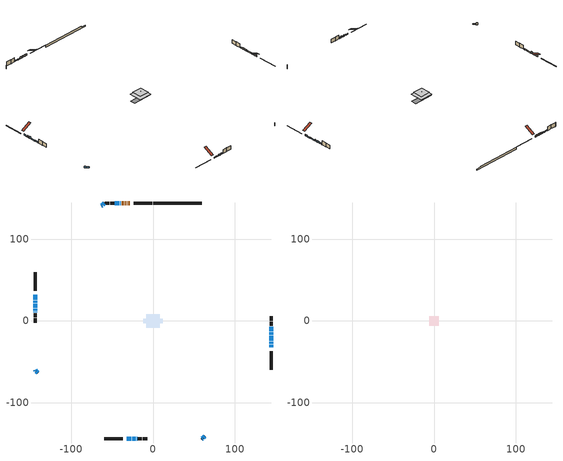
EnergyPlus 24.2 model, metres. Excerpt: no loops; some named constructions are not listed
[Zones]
conditioned space
 floor outside (Floor1 construction): -0.63,-0.63 -0.63,0.63 0.63,0.63 0.63,-0.63 z0.3
 floor adiabatic (AdiabaticFloorConstruction): -7.96,-7.96 -7.96,7.96 7.96,7.96 7.96,-7.96 z2.74
 floor foundation (Slab1 construction): -11.85,-3.05 -11.85,3.05 11.85,3.05 11.85,-3.05 z-2.29
 wall outside (RimJoist1 construction): -0.74,144.32 -23.51,144.32 / -59.78,-144.32 -37,-144.32 / -144.32,59.78 -144.32,37 / 144.32,-59.78 144.32,-37 z0.3:0.6
 wall outside (AdiabaticWallConstruction 1): -28.48,144.32 -30.29,144.32 / -31.22,144.32 -32.35,144.32 / -33.28,144.32 -34.57,144.32 / -35.49,144.32 -36.23,144.32 / -37.15,144.32 -38.29,144.32 z0.3:2.33
 wall outside (AdiabaticWallConstruction): 144.32,-32.04 144.32,-31.02 / 144.32,-30.09 144.32,-28.87 / -144.32,24.88 -144.32,24.27 / -25.56,-144.32 -24.94,-144.32 / 144.32,-14.85 144.32,-13.63 z0.3:2.08; 59.78,-144.32 60.64,-143.46 / -144.32,-59.78 -143.46,-60.64 / -144.32,27.03 -144.32,25.81 / 144.32,-12.71 144.32,-11.48 / -62.38,141.72 -63.24,140.86 / -22.17,-144.32 -20.95,-144.32 z0.3:2.43; -144.32,32.04 -144.32,29.8 z0.3:2.23; -144.32,28.88 -144.32,27.96 z0.3:0.76; 144.32,-27.95 144.32,-25.2 / 144.32,-24.27 144.32,-23.83 / 144.32,-22.9 144.32,-17.93 / -39.21,144.32 -40.13,144.32 / -41.06,144.32 -42.89,144.32 / -59.78,144.32 -61.72,142.38 / -32.04,-144.32 -29.29,-144.32 / -28.37,-144.32 -28.02,-144.32 / 61.3,-142.8 63.24,-140.86 / -142.8,-61.3 -140.86,-63.24 / -144.32,21.2 -144.32,15.98 / -144.32,15.06 -144.32,12.31 / -24.02,-144.32 -23.1,-144.32 / -144.32,11.38 -144.32,10.47 / 144.32,-7.39 144.32,-6.78 / -43.81,144.32 -46.48,144.32 / -20.03,-144.32 -19.41,-144.32 z0.3:1.52; 144.32,-17 144.32,-15.78 z0.3:2.13; -27.1,-144.32 -26.48,-144.32 z0.3:0.61; -144.32,23.34 -144.32,22.12 z0.3:3.04; 144.32,-10.56 144.32,-8.32 z0.3:1.93
 wall outside (Wall1 construction): -47.41,144.32 -52.4,144.32 / -18.49,-144.32 -13.49,-144.32 / -144.32,9.54 -144.32,4.55 / 144.32,-5.85 144.32,-0.86 z0.3:5.18
 wall outside (Wall2 construction): -53.33,144.32 -58.85,144.32 / -12.57,-144.32 -7.05,-144.32 / -144.32,3.62 -144.32,-1.9 / 144.32,0.07 144.32,5.59 z0.3:5.18
 wall foundation (FoundationWall1 construction): 0.19,144.32,-2.29 0.19,144.32,0.3 53.82,144.32,0.3 53.82,144.32,-0.9 59.78,144.32,-0.9 59.78,144.32,-2.29
 window (WindowConstruction 26): 144.32,-32.04 144.32,-31.02 z0.3:2.08
 window (WindowConstruction 6): 59.78,-144.32 60.64,-143.46 z0.3:2.43
 window (WindowConstruction 7): -144.32,-59.78 -143.46,-60.64 z0.3:2.43
 window (WindowConstruction 8): -144.32,32.04 -144.32,29.8 z0.3:2.23
 window (WindowConstruction 9): -144.32,28.87 -144.32,27.96 z0.3:0.76
 window (WindowConstruction 10): -144.32,27.03 -144.32,25.81 z0.3:2.43
 window (WindowConstruction 29): 144.32,-30.09 144.32,-28.87 z0.3:2.08
 window (WindowConstruction 11): 144.32,-27.95 144.32,-25.2 z0.3:1.52
 window (WindowConstruction 12): 144.32,-24.27 144.32,-23.83 z0.3:1.52
 window (WindowConstruction 13): 144.32,-22.9 144.32,-17.93 z0.3:1.52
 window (WindowConstruction 27): -144.32,24.88 -144.32,24.27 z0.3:2.08
 window (WindowConstruction 14): 144.32,-17 144.32,-15.78 z0.3:2.13
 window (WindowConstruction 15): -39.21,144.32 -40.13,144.32 z0.3:1.52
 window (WindowConstruction 16): -41.06,144.32 -42.89,144.32 z0.3:1.52
 window (WindowConstruction 17): -59.78,144.32 -61.72,142.38 z0.3:1.52
 window (WindowConstruction 18): -32.04,-144.32 -29.29,-144.32 z0.3:1.52
 window (WindowConstruction 19): -28.37,-144.32 -28.02,-144.32 z0.3:1.52
 window (WindowConstruction 20): -27.09,-144.32 -26.48,-144.32 z0.3:0.6
 window (WindowConstruction 28): -25.55,-144.32 -24.94,-144.32 z0.3:2.08
 window (WindowConstruction 21): 61.3,-142.8 63.24,-140.86 z0.3:1.52
 window (WindowConstruction 22): -142.8,-61.3 -140.86,-63.24 z0.3:1.52
 window (WindowConstruction 23): -144.32,23.34 -144.32,22.12 z0.3:3.04
 window (WindowConstruction 24): -144.32,21.2 -144.32,15.98 z0.3:1.52
 window (WindowConstruction 25): -144.32,15.06 -144.32,12.31 z0.3:1.52
 window (WindowConstruction 33): 144.32,-14.85 144.32,-13.63 z0.3:2.08
 window (WindowConstruction 30): 144.32,-12.7 144.32,-11.49 z0.3:2.43
 window (WindowConstruction 31): -24.02,-144.32 -23.1,-144.32 z0.3:1.52
 window (WindowConstruction 32): -144.32,11.38 -144.32,10.47 z0.3:1.52
 window (WindowConstruction): 144.32,-10.56 144.32,-8.32 z0.3:1.92
 window (WindowConstruction 1): 144.32,-7.39 144.32,-6.78 z0.3:1.52
 window (WindowConstruction 2): -43.81,144.32 -46.48,144.32 z0.3:1.52
 window (WindowConstruction 3): -62.38,141.72 -63.24,140.86 z0.3:2.43
 window (WindowConstruction 4): -22.17,-144.32 -20.95,-144.32 z0.3:2.43
 window (WindowConstruction 5): -20.02,-144.32 -19.41,-144.32 z0.3:1.52
 door (Door): -28.48,144.32 -30.29,144.32 z0.3:2.33
 door (Door 1): -31.22,144.32 -32.35,144.32 z0.3:2.33
 door (Door 2): -33.28,144.32 -34.56,144.32 z0.3:2.33
 door (Door 3): -35.49,144.32 -36.22,144.32 z0.3:2.33
 door (Door 4): -37.15,144.32 -38.28,144.32 z0.3:2.33
 ceiling adiabatic (AdiabaticFloorConstruction): 7.96,-7.96 7.96,7.96 -7.96,7.96 -7.96,-7.96 z2.74
 roof outside (Roof2 construction): -1.1,1.1 -1.1,-1.1 1.1,-1.1 1.1,1.1 z5.18
attic - vented
 floor to conditioned space (Floor2 construction Reversed): -5.88,-5.88 -5.88,5.88 5.88,5.88 5.88,-5.88 z5.18
 roof outside (Roof1 construction): -27.55,144.32,5.18 -27.55,133.2,10.74 -24.44,133.2,10.74 -24.44,144.32,5.18; -32.97,-144.32,5.18 -32.97,-133.2,10.74 -36.07,-133.2,10.74 -36.07,-144.32,5.18; -144.32,32.97,5.18 -133.2,32.97,10.74 -133.2,36.07,10.74 -144.32,36.07,5.18; 144.32,-32.97,5.18 133.2,-32.97,10.74 133.2,-36.07,10.74 144.32,-36.07,5.18
[Construction]
Floor2 construction: ceiling loosefill ins, ceiling stud and cavity, gypsum board
[EnergyManagementSystem:Program]
component_loads_program: Set loads_htg_walls = 0; Set loads_htg_rim_joists = 0; Set loads_htg_foundation_walls = 0; Set loads_htg_floors = 0; Set loads_htg_slabs = 0; Set loads_htg_ceilings = 0; Set loads_htg_roofs = 0; Set loads_htg_windows_conduction = 0; Set loads_htg_windows_solar = 0; Set loads_htg_doors = 0; Set loads_htg_skylights_conduction = 0; Set loads_htg_skylights_solar = 0; Set loads_htg_internal_mass = 0; Set loads_htg_intgains = 0; Set loads_htg_lighting = 0; Set loads_htg_infil = 0; Set loads_htg_mechvent = 0; Set loads_htg_natvent = 0; Set loads_htg_whf = 0; Set loads_htg_ducts = 0; Set loads_clg_walls = 0; Set loads_clg_rim_joists = 0; Set loads_clg_foundation_walls = 0; Set loads_clg_floors = 0; Set loads_clg_slabs = 0; Set loads_clg_ceilings = 0; Set loads_clg_roofs = 0; Set loads_clg_windows_conduction = 0; Set loads_clg_windows_solar = 0; Set loads_clg_doors = 0; Set loads_clg_skylights_conduction = 0; Set loads_clg_skylights_solar = 0; Set loads_clg_internal_mass = 0; Set loads_clg_intgains = 0; Set loads_clg_lighting = 0; Set loads_clg_infil = 0; Set loads_clg_mechvent = 0; Set loads_clg_natvent = 0; Set loads_clg_whf = 0; Set loads_clg_ducts = 0; Set hr_walls = 0; Set hr_walls = hr_walls + s_conv_11 + s_ig_11 + s_sol_11 + s_lgt_11 + s_surf_11; Set hr_walls = hr_walls + s_conv_12 + s_ig_12 + s_sol_12 + s_lgt_12 + s_surf_12; Set hr_walls = hr_walls + s_conv_13 + s_ig_13 + s_sol_13 + s_lgt_13 + s_surf_13; Set hr_walls = hr_walls + s_conv_14 + s_ig_14 + s_sol_14 + s_lgt_14 + s_surf_14; Set hr_walls = hr_walls + s_conv_15 + s_ig_15 + s_sol_15 + s_lgt_15 + s_surf_15; Set hr_walls = hr_walls + s_conv_16 + s_ig_16 + s_sol_16 + s_lgt_16 + s_surf_16; Set hr_walls = hr_walls + s_conv_17 + s_ig_17 + s_sol_17 + s_lgt_17 + s_surf_17; Set hr_walls = hr_walls + s_conv_18 + s_ig_18 + s_sol_18 + s_lgt_18 + s_surf_18; Set hr_rim_joists = 0; Set hr_rim_joists = hr_rim_joists + s_conv_5 + s_ig_5 + s_sol_5 + s_lgt_5 + s_surf_5; Set hr_rim_joists = hr_rim_joists + s_conv_6 + s_ig_6 + s_sol_6 + s_lgt_6 + s_surf_6; Set hr_rim_joists = hr_rim_joists + s_conv_7 + s_ig_7 + s_sol_7 + s_lgt_7 + s_surf_7; Set hr_rim_joists = hr_rim_joists + s_conv_8 + s_ig_8 + s_sol_8 + s_lgt_8 + s_surf_8; Set hr_foundation_walls = 0; Set hr_foundation_walls = hr_foundation_walls + s_conv_2 + s_ig_2 + s_sol_2 + s_lgt_2 + s_surf_2; Set hr_floors = 0; Set hr_floors = hr_floors + s_conv + s_ig + s_sol + s_lgt + s_surf; Set hr_slabs = 0; Set hr_slabs = hr_slabs + s_conv_10 + s_ig_10 + s_sol_10 + s_lgt_10 + s_surf_10; Set hr_ceilings = 0; Set hr_ceilings = hr_ceilings + s_conv_1 + s_ig_1 + s_sol_1 + s_lgt_1 + s_surf_1; Set hr_roofs = 0; Set hr_roofs = hr_roofs + s_conv_9 + s_ig_9 + s_sol_9 + s_lgt_9 + s_surf_9; Set hr_windows_conduction = 0; Set hr_windows_conduction = hr_windows_conduction + ss_conv_5; Set hr_windows_conduction = hr_windows_conduction + ss_ig_5; Set hr_windows_conduction = hr_windows_conduction + ss_surf_5; Set hr_windows_conduction = hr_windows_conduction + ss_conv_6; Set hr_windows_conduction = hr_windows_conduction + ss_ig_6; Set hr_windows_conduction = hr_windows_conduction + ss_surf_6; Set hr_windows_conduction = hr_windows_conduction + ss_conv_7; Set hr_windows_conduction = hr_windows_conduction + ss_ig_7; Set hr_windows_conduction = hr_windows_conduction + ss_surf_7; Set hr_windows_conduction = hr_windows_conduction + ss_conv_8; Set hr_windows_conduction = hr_windows_conduction + ss_ig_8; Set hr_windows_conduction = hr_windows_conduction + ss_surf_8; Set hr_windows_conduction = hr_windows_conduction + ss_conv_9; Set hr_windows_conduction = hr_windows_conduction + ss_ig_9; Set hr_windows_conduction = hr_windows_conduction + ss_surf_9; Set hr_windows_conduction = hr_windows_conduction + ss_conv_10; Set hr_windows_conduction = hr_windows_conduction + ss_ig_10; Set hr_windows_conduction = hr_windows_conduction + ss_surf_10; Set hr_windows_conduction = hr_windows_conduction + ss_conv_11; Set hr_windows_conduction = hr_windows_conduction + ss_ig_11; Set hr_windows_conduction = hr_windows_conduction + ss_surf_11; Set hr_windows_conduction = hr_windows_conduction + ss_conv_12; Set hr_windows_conduction = hr_windows_conduction + ss_ig_12; Set hr_windows_conduction = hr_windows_conduction + ss_surf_12; Set hr_windows_conduction = hr_windows_conduction + ss_conv_13; Set hr_windows_conduction = hr_windows_conduction + ss_ig_13; Set hr_windows_conduction = hr_windows_conduction + ss_surf_13; Set hr_windows_conduction = hr_windows_conduction + ss_conv_14; Set hr_windows_conduction = hr_windows_conduction + ss_ig_14; Set hr_windows_conduction = hr_windows_conduction + ss_surf_14; Set hr_windows_conduction = hr_windows_conduction + ss_conv_15; Set hr_windows_conduction = hr_windows_conduction + ss_ig_15; Set hr_windows_conduction = hr_windows_conduction + ss_surf_15; Set hr_windows_conduction = hr_windows_conduction + ss_conv_16; Set hr_windows_conduction = hr_windows_conduction + ss_ig_16; Set hr_windows_conduction = hr_windows_conduction + ss_surf_16; Set hr_windows_conduction = hr_windows_conduction + ss_conv_17; Set hr_windows_conduction = hr_windows_conduction + ss_ig_17; Set hr_windows_conduction = hr_windows_conduction + ss_surf_17; Set hr_windows_conduction = hr_windows_conduction + ss_conv_18; Set hr_windows_conduction = hr_windows_conduction + ss_ig_18; Set hr_windows_conduction = hr_windows_conduction + ss_surf_18; Set hr_windows_conduction = hr_windows_conduction + ss_conv_19; Set hr_windows_conduction = hr_windows_conduction + ss_ig_19; Set hr_windows_conduction = hr_windows_conduction + ss_surf_19; Set hr_windows_conduction = hr_windows_conduction + ss_conv_20; Set hr_windows_conduction = hr_windows_conduction + ss_ig_20; Set hr_windows_conduction = hr_windows_conduction + ss_surf_20; Set hr_windows_conduction = hr_windows_conduction + ss_conv_21; Set hr_windows_conduction = hr_windows_conduction + ss_ig_21; Set hr_windows_conduction = hr_windows_conduction + ss_surf_21; Set hr_windows_conduction = hr_windows_conduction + ss_conv_22; Set hr_windows_conduction = hr_windows_conduction + ss_ig_22; Set hr_windows_conduction = hr_windows_conduction + ss_surf_22; Set hr_windows_conduction = hr_windows_conduction + ss_conv_23; Set hr_windows_conduction = hr_windows_conduction + ss_ig_23; Set hr_windows_conduction = hr_windows_conduction + ss_surf_23; Set hr_windows_conduction = hr_windows_conduction + ss_conv_24; Set hr_windows_conduction = hr_windows_conduction + ss_ig_24; Set hr_windows_conduction = hr_windows_conduction + ss_surf_24; Set hr_windows_conduction = hr_windows_conduction + ss_conv_25; Set hr_windows_conduction = hr_windows_conduction + ss_ig_25; Set hr_windows_conduction = hr_windows_conduction + ss_surf_25; Set hr_windows_conduction = hr_windows_conduction + ss_conv_26; Set hr_windows_conduction = hr_windows_conduction + ss_ig_26; Set hr_windows_conduction = hr_windows_conduction + ss_surf_26; Set hr_windows_conduction = hr_windows_conduction + ss_conv_27; Set hr_windows_conduction = hr_windows_conduction + ss_ig_27; Set hr_windows_conduction = hr_windows_conduction + ss_surf_27; Set hr_windows_conduction = hr_windows_conduction + ss_conv_28; Set hr_windows_conduction = hr_windows_conduction + ss_ig_28; Set hr_windows_conduction = hr_windows_conduction + ss_surf_28; Set hr_windows_conduction = hr_windows_conduction + ss_conv_29; Set hr_windows_conduction = hr_windows_conduction + ss_ig_29; Set hr_windows_conduction = hr_windows_conduction + ss_surf_29; Set hr_windows_conduction = hr_windows_conduction + ss_conv_30; Set hr_windows_conduction = hr_windows_conduction + ss_ig_30; Set hr_windows_conduction = hr_windows_conduction + ss_surf_30; Set hr_windows_conduction = hr_windows_conduction + ss_conv_31; Set hr_windows_conduction = hr_windows_conduction + ss_ig_31; Set hr_windows_conduction = hr_windows_conduction + ss_surf_31; Set hr_windows_conduction = hr_windows_conduction + ss_conv_32; Set hr_windows_conduction = hr_windows_conduction + ss_ig_32; Set hr_windows_conduction = hr_windows_conduction + ss_surf_32; Set hr_windows_conduction = hr_windows_conduction + ss_conv_33; Set hr_windows_conduction = hr_windows_conduction + ss_ig_33; Set hr_windows_conduction = hr_windows_conduction + ss_surf_33; Set hr_windows_conduction = hr_windows_conduction + ss_conv_34; Set hr_windows_conduction = hr_windows_conduction + ss_ig_34; Set hr_windows_conduction = hr_windows_conduction + ss_surf_34; Set hr_windows_conduction = hr_windows_conduction + ss_conv_35; Set hr_windows_conduction = hr_windows_conduction + ss_ig_35; Set hr_windows_conduction = hr_windows_conduction + ss_surf_35; Set hr_windows_conduction = hr_windows_conduction + ss_conv_36; Set hr_windows_conduction = hr_windows_conduction + ss_ig_36; Set hr_windows_conduction = hr_windows_conduction + ss_surf_36; Set hr_windows_conduction = hr_windows_conduction + ss_conv_37; Set hr_windows_conduction = hr_windows_conduction + ss_ig_37; Set hr_windows_conduction = hr_windows_conduction + ss_surf_37; Set hr_windows_conduction = hr_windows_conduction + ss_conv_38; Set hr_windows_conduction = hr_windows_conduction + ss_ig_38; Set hr_windows_conduction = hr_windows_conduction + ss_surf_38; Set hr_windows_solar = 0; Set hr_windows_solar = hr_windows_solar - ss_trans_in * ZoneTimestep * 3600 + ss_back_out * ZoneTimestep * 3600 + ss_trans_out * ZoneTimestep * 3600; Set hr_windows_solar = hr_windows_solar - ss_trans_in_1 * ZoneTimestep * 3600 + ss_back_out_1 * ZoneTimestep * 3600 + ss_trans_out_1 * ZoneTimestep * 3600; Set hr_windows_solar = hr_windows_solar - ss_trans_in_2 * ZoneTimestep * 3600 + ss_back_out_2 * ZoneTimestep * 3600 + ss_trans_out_2 * ZoneTimestep * 3600; Set hr_windows_solar = hr_windows_solar - ss_trans_in_3 * ZoneTimestep * 3600 + ss_back_out_3 * ZoneTimestep * 3600 + ss_trans_out_3 * ZoneTimestep * 3600; Set hr_windows_solar = hr_windows_solar - ss_trans_in_4 * ZoneTimestep * 3600 + ss_back_out_4 * ZoneTimestep * 3600 + ss_trans_out_4 * ZoneTimestep * 3600; Set hr_windows_solar = hr_windows_solar - ss_trans_in_5 * ZoneTimestep * 3600 + ss_back_out_5 * ZoneTimestep * 3600 + ss_trans_out_5 * ZoneTimestep * 3600; Set hr_windows_solar = hr_windows_solar - ss_trans_in_6 * ZoneTimestep * 3600 + ss_back_out_6 * ZoneTimestep * 3600 + ss_trans_out_6 * ZoneTimestep * 3600; Set hr_windows_solar = hr_windows_solar - ss_trans_in_7 * ZoneTimestep * 3600 + ss_back_out_7 * ZoneTimestep * 3600 + ss_trans_out_7 * ZoneTimestep * 3600; Set hr_windows_solar = hr_windows_solar - ss_trans_in_8 * ZoneTimestep * 3600 + ss_back_out_8 * ZoneTimestep * 3600 + ss_trans_out_8 * ZoneTimestep * 3600; Set hr_windows_solar = hr_windows_solar - ss_trans_in_9 * ZoneTimestep * 3600 + ss_back_out_9 * ZoneTimestep * 3600 + ss_trans_out_9 * ZoneTimestep * 3600; Set hr_windows_solar = hr_windows_solar - ss_trans_in_10 * ZoneTimestep * 3600 + ss_back_out_10 * ZoneTimestep * 3600 + ss_trans_out_10 * ZoneTimestep * 3600; Set hr_windows_solar = hr_windows_solar - ss_trans_in_11 * ZoneTimestep * 3600 + ss_back_out_11 * ZoneTimestep * 3600 + ss_trans_out_11 * ZoneTimestep * 3600; Set hr_windows_solar = hr_windows_solar - ss_trans_in_12 * ZoneTimestep * 3600 + ss_back_out_12 * ZoneTimestep * 3600 + ss_trans_out_12 * ZoneTimestep * 3600; Set hr_windows_solar = hr_windows_solar - ss_trans_in_13 * ZoneTimestep * 3600 + ss_back_out_13 * ZoneTimestep * 3600 + ss_trans_out_13 * ZoneTimestep * 3600; Set hr_windows_solar = hr_windows_solar - ss_trans_in_14 * ZoneTimestep * 3600 + ss_back_out_14 * ZoneTimestep * 3600 + ss_trans_out_14 * ZoneTimestep * 3600; Set hr_windows_solar = hr_windows_solar - ss_trans_in_15 * ZoneTimestep * 3600 + ss_back_out_15 * ZoneTimestep * 3600 + ss_trans_out_15 * ZoneTimestep * 3600; Set hr_windows_solar = hr_windows_solar - ss_trans_in_16 * ZoneTimestep * 3600 + ss_back_out_16 * ZoneTimestep * 3600 + ss_trans_out_16 * ZoneTimestep * 3600; Set hr_windows_solar = hr_windows_solar - ss_trans_in_17 * ZoneTimestep * 3600 + ss_back_out_17 * ZoneTimestep * 3600 + ss_trans_out_17 * ZoneTimestep * 3600; Set hr_windows_solar = hr_windows_solar - ss_trans_in_18 * ZoneTimestep * 3600 + ss_back_out_18 * ZoneTimestep * 3600 + ss_trans_out_18 * ZoneTimestep * 3600; Set hr_windows_solar = hr_windows_solar - ss_trans_in_19 * ZoneTimestep * 3600 + ss_back_out_19 * ZoneTimestep * 3600 + ss_trans_out_19 * ZoneTimestep * 3600; Set hr_windows_solar = hr_windows_solar - ss_trans_in_20 * ZoneTimestep * 3600 + ss_back_out_20 * ZoneTimestep * 3600 + ss_trans_out_20 * ZoneTimestep * 3600; Set hr_windows_solar = hr_windows_solar - ss_trans_in_21 * ZoneTimestep * 3600 + ss_back_out_21 * ZoneTimestep * 3600 + ss_trans_out_21 * ZoneTimestep * 3600; Set hr_windows_solar = hr_windows_solar - ss_trans_in_22 * ZoneTimestep * 3600 + ss_back_out_22 * ZoneTimestep * 3600 + ss_trans_out_22 * ZoneTimestep * 3600; Set hr_windows_solar = hr_windows_solar - ss_trans_in_23 * ZoneTimestep * 3600 + ss_back_out_23 * ZoneTimestep * 3600 + ss_trans_out_23 * ZoneTimestep * 3600; Set hr_windows_solar = hr_windows_solar - ss_trans_in_24 * ZoneTimestep * 3600 + ss_back_out_24 * ZoneTimestep * 3600 + ss_trans_out_24 * ZoneTimestep * 3600; Set hr_windows_solar = hr_windows_solar - ss_trans_in_25 * ZoneTimestep * 3600 + ss_back_out_25 * ZoneTimestep * 3600 + ss_trans_out_25 * ZoneTimestep * 3600; Set hr_windows_solar = hr_windows_solar - ss_trans_in_26 * ZoneTimestep * 3600 + ss_back_out_26 * ZoneTimestep * 3600 + ss_trans_out_26 * ZoneTimestep * 3600; Set hr_windows_solar = hr_windows_solar - ss_trans_in_27 * ZoneTimestep * 3600 + ss_back_out_27 * ZoneTimestep * 3600 + ss_trans_out_27 * ZoneTimestep * 3600; Set hr_windows_solar = hr_windows_solar - ss_trans_in_28 * ZoneTimestep * 3600 + ss_back_out_28 * ZoneTimestep * 3600 + ss_trans_out_28 * ZoneTimestep * 3600; Set hr_windows_solar = hr_windows_solar - ss_trans_in_29 * ZoneTimestep * 3600 + ss_back_out_29 * ZoneTimestep * 3600 + ss_trans_out_29 * ZoneTimestep * 3600; Set hr_windows_solar = hr_windows_solar - ss_trans_in_30 * ZoneTimestep * 3600 + ss_back_out_30 * ZoneTimestep * 3600 + ss_trans_out_30 * ZoneTimestep * 3600; Set hr_windows_solar = hr_windows_solar - ss_trans_in_31 * ZoneTimestep * 3600 + ss_back_out_31 * ZoneTimestep * 3600 + ss_trans_out_31 * ZoneTimestep * 3600; Set hr_windows_solar = hr_windows_solar - ss_trans_in_32 * ZoneTimestep * 3600 + ss_back_out_32 * ZoneTimestep * 3600 + ss_trans_out_32 * ZoneTimestep * 3600; Set hr_windows_solar = hr_windows_solar - ss_trans_in_33 * ZoneTimestep * 3600 + ss_back_out_33 * ZoneTimestep * 3600 + ss_trans_out_33 * ZoneTimestep * 3600; Set hr_doors = 0; Set hr_doors = hr_doors + ss_sol; Set hr_doors = hr_doors + ss_lgt; Set hr_doors = hr_doors + ss_conv; Set hr_doors = hr_doors + ss_ig; Set hr_doors = hr_doors + ss_surf; Set hr_doors = hr_doors + ss_sol_1; Set hr_doors = hr_doors + ss_lgt_1; Set hr_doors = hr_doors + ss_conv_1; Set hr_doors = hr_doors + ss_ig_1; Set hr_doors = hr_doors + ss_surf_1; Set hr_doors = hr_doors + ss_sol_2; Set hr_doors = hr_doors + ss_lgt_2; Set hr_doors = hr_doors + ss_conv_2; Set hr_doors = hr_doors + ss_ig_2; Set hr_doors = hr_doors + ss_surf_2; Set hr_doors = hr_doors + ss_sol_3; Set hr_doors = hr_doors + ss_lgt_3; Set hr_doors = hr_doors + ss_conv_3; Set hr_doors = hr_doors + ss_ig_3; Set hr_doors = hr_doors + ss_surf_3; Set hr_doors = hr_doors + ss_sol_4; Set hr_doors = hr_doors + ss_lgt_4; Set hr_doors = hr_doors + ss_conv_4; Set hr_doors = hr_doors + ss_ig_4; Set hr_doors = hr_doors + ss_surf_4; Set hr_skylights_conduction = 0; Set hr_skylights_solar = 0; Set hr_internal_mass = 0; Set hr_internal_mass = hr_internal_mass + s_conv_3 + s_ig_3 + s_sol_3 + s_lgt_3 + s_surf_3; Set hr_internal_mass = hr_internal_mass + s_conv_4 + s_ig_4 + s_sol_4 + s_lgt_4 + s_surf_4; Set hr_internal_mass = hr_internal_mass + im_conv + im_ig + im_sol + im_lgt + im_surf; Set hr_internal_mass = hr_internal_mass + im_conv_1 + im_ig_1 + im_sol_1 + im_lgt_1 + im_surf_1; Set hr_intgains = 0; Set hr_intgains = hr_intgains - ig_ee_conv - ig_ee_rad - ig_ee_conv_1 - ig_ee_rad_1 - ig_ee_conv_2 - ig_ee_rad_2 - ig_ee_conv_3 - ig_ee_rad_3 - ig_ee_conv_4 - ig_ee_rad_4 - ig_ee_conv_5 - ig_ee_rad_5 - ig_ee_conv_6 - ig_ee_rad_6 - ig_oe_conv - ig_oe_rad - ig_oe_conv_1 - ig_oe_rad_1 - ig_oe_conv_2 - ig_oe_rad_2 - ig_oe_conv_3 - ig_oe_rad_3 - ig_oe_conv_4 - ig_oe_rad_4 - ig_ppl_conv - ig_ppl_rad; Set hr_lighting = 0; Set hr_lighting = hr_lighting - ig_lgt_conv - ig_lgt_rad - ig_lgt_vis; Set hr_infil = 0; Set hr_infil = hr_infil - airflow_gain + airflow_loss; Set hr_natvent = 0; Set hr_natvent = hr_natvent - airflow_gain_1 + airflow_loss_1; Set hr_whf = 0; Set hr_whf = hr_whf - airflow_gain_2 + airflow_loss_2; Set hr_mechvent = 0; Set hr_mechvent = hr_mechvent - mv_conv - mv_rad - mv_conv_1 - mv_rad_1 - mv_conv_2 - mv_rad_2 - mv_conv_3 - mv_rad_3 - mv_conv_4 - mv_rad_4 - mv_conv_5 - mv_rad_5 - mv_conv_6 - mv_rad_6; Set hr_ducts = 0; Set hr_intgains = hr_intgains + dhw_loss * (0.64*(1-dhw_rtf) + 1.0*dhw_rtf); Set htg_mode = 0; Set clg_mode = 0; If (htg_load_cond > 0); Set htg_mode = 1.0; ElseIf (clg_load_cond > 0); Set clg_mode = 1.0; Else; Set htg_season = 0; Set clg_season = 0; If ((DayOfYear >= 1) && (DayOfYear <= 365)); Set clg_season = 1; EndIf; If ((DayOfYear >= 1) && (DayOfYear <= 365)); Set htg_season = 1; EndIf; If ((airflow_gain_1 <> 0) || (airflow_loss_1 <> 0)) && (clg_season == 1); Set clg_mode = 1.0; ElseIf ((airflow_gain_2 <> 0) || (airflow_loss_2 <> 0)) && (clg_season == 1); Set clg_mode = 1.0; Else; Set Tmid_setpoint = (htg_sp_s_1 + clg_sp_s_1) / 2; If (tin_s_1 > Tmid_setpoint) && (clg_season == 1); Set clg_mode = 1.0; ElseIf (tin_s_1 < Tmid_setpoint) && (htg_season == 1); Set htg_mode = 1.0; EndIf; EndIf; EndIf; Set loads_htg_walls = loads_htg_walls + (hr_walls * htg_mode * 1); Set loads_htg_rim_joists = loads_htg_rim_joists + (hr_rim_joists * htg_mode * 1); Set loads_htg_foundation_walls = loads_htg_foundation_walls + (hr_foundation_walls * htg_mode * 1); Set loads_htg_floors = loads_htg_floors + (hr_floors * htg_mode * 1); Set loads_htg_slabs = loads_htg_slabs + (hr_slabs * htg_mode * 1); Set loads_htg_ceilings = loads_htg_ceilings + (hr_ceilings * htg_mode * 1); Set loads_htg_roofs = loads_htg_roofs + (hr_roofs * htg_mode * 1); Set loads_htg_windows_conduction = loads_htg_windows_conduction + (hr_windows_conduction * htg_mode * 1); Set loads_htg_windows_solar = loads_htg_windows_solar + (hr_windows_solar * htg_mode * 1); Set loads_htg_doors = loads_htg_doors + (hr_doors * htg_mode * 1); Set loads_htg_skylights_conduction = loads_htg_skylights_conduction + (hr_skylights_conduction * htg_mode * 1); Set loads_htg_skylights_solar = loads_htg_skylights_solar + (hr_skylights_solar * htg_mode * 1); Set loads_htg_internal_mass = loads_htg_internal_mass + (hr_internal_mass * htg_mode * 1); Set loads_htg_intgains = loads_htg_intgains + (hr_intgains * htg_mode * 1); Set loads_htg_lighting = loads_htg_lighting + (hr_lighting * htg_mode * 1); Set loads_htg_infil = loads_htg_infil + (hr_infil * htg_mode * 1); Set loads_htg_mechvent = loads_htg_mechvent + (hr_mechvent * htg_mode * 1); Set loads_htg_natvent = loads_htg_natvent + (hr_natvent * htg_mode * 1); Set loads_htg_whf = loads_htg_whf + (hr_whf * htg_mode * 1); Set loads_htg_ducts = loads_htg_ducts + (hr_ducts * htg_mode * 1); Set loads_clg_walls = loads_clg_walls + (-hr_walls * clg_mode * 1); Set loads_clg_rim_joists = loads_clg_rim_joists + (-hr_rim_joists * clg_mode * 1); Set loads_clg_foundation_walls = loads_clg_foundation_walls + (-hr_foundation_walls * clg_mode * 1); Set loads_clg_floors = loads_clg_floors + (-hr_floors * clg_mode * 1); Set loads_clg_slabs = loads_clg_slabs + (-hr_slabs * clg_mode * 1); Set loads_clg_ceilings = loads_clg_ceilings + (-hr_ceilings * clg_mode * 1); Set loads_clg_roofs = loads_clg_roofs + (-hr_roofs * clg_mode * 1); Set loads_clg_windows_conduction = loads_clg_windows_conduction + (-hr_windows_conduction * clg_mode * 1); Set loads_clg_windows_solar = loads_clg_windows_solar + (-hr_windows_solar * clg_mode * 1); Set loads_clg_doors = loads_clg_doors + (-hr_doors * clg_mode * 1); Set loads_clg_skylights_conduction = loads_clg_skylights_conduction + (-hr_skylights_conduction * clg_mode * 1); Set loads_clg_skylights_solar = loads_clg_skylights_solar + (-hr_skylights_solar * clg_mode * 1); Set loads_clg_internal_mass = loads_clg_internal_mass + (-hr_internal_mass * clg_mode * 1); Set loads_clg_intgains = loads_clg_intgains + (-hr_intgains * clg_mode * 1); Set loads_clg_lighting = loads_clg_lighting + (-hr_lighting * clg_mode * 1); Set loads_clg_infil = loads_clg_infil + (-hr_infil * clg_mode * 1); Set loads_clg_mechvent = loads_clg_mechvent + (-hr_mechvent * clg_mode * 1); Set loads_clg_natvent = loads_clg_natvent + (-hr_natvent * clg_mode * 1); Set loads_clg_whf = loads_clg_whf + (-hr_whf * clg_mode * 1); Set loads_clg_ducts = loads_clg_ducts + (-hr_ducts * clg_mode * 1)
infil_program: Set p_m = 0.14; Set p_s = 0.22; Set s_m = 270; Set s_s = 370; Set z_m = 9.99744; Set z_s = 6.358209772053029; Set f_t = (((s_m/z_m)^p_m)*((z_s/s_s)^p_s)); Set Tdiff = tin_s-tout_s; Set dT = @Abs Tdiff; Set c = 0.1223; Set Cs = 0.1136; Set Cw = 0.1507; Set n = 0.65; Set sft = (f_t*0.54); Set temp1 = ((c*Cw)*((sft*site_vw_s)^(2*n)))^2; Set Qinf = (((c*Cs*(dT^n))^2)+temp1)^0.5; Set Qinf = (@Max Qinf 0); Set mech_vent_house_fan_sensible_load_act = 0.0; Set mech_vent_house_fan_latent_load_act = 0.0; Set OASupInPb = out_pb_s; Set OASupInTemp = tout_s; Set OASupInW = out_wt_s; Set OASupRho = (@RhoAirFnPbTdbW OASupInPb OASupInTemp OASupInW); Set OASupCp = (@CpAirFnW OASupInW); Set OASupInEnth = (@HFnTdbW OASupInTemp OASupInW); Set ZoneTemp = tin_s; Set ZoneW = win_s; Set ZoneCp = (@CpAirFnW ZoneW); Set ZoneAirEnth = (@HFnTdbW ZoneTemp ZoneW); Set mech_vent_house_fan_cfis_act = 0.0; Set QWHV_cfis_sup = 0.0; Set QWHV_cfis_suppl_sup = 0.0; Set QWHV_cfis_suppl_exh = 0.0; Set Qrange = 0; Set Qrange = Qrange + 0.075 * mech_vent_range_fan_0_sch_s; Set Qbath = 0; Set Qbath = Qbath + 0.033 * mech_vent_bath_fan_0_sch_s; Set Qbath = Qbath + 0.033 * mech_vent_bath_fan_1_sch_s; Set Qdryer = 0; Set Qdryer = Qdryer + 0.00308 * clothes_dryer_exhaust_0_sch_s; Set QWHV_sup = 0.00933; Set QWHV_exh = 0.00933; Set Qsupply = QWHV_sup + QWHV_cfis_sup + QWHV_cfis_suppl_sup; Set Qexhaust = Qrange + Qbath + Qdryer + QWHV_exh + QWHV_cfis_suppl_exh; Set Qfan = (@Max Qexhaust Qsupply); Set Qducts = 0; If Qducts < 0; Set Qsupply = Qsupply - Qducts; Else; Set Qexhaust = Qexhaust + Qducts; EndIf; Set Qfan_with_ducts = (@Max Qexhaust Qsupply); Set Qimb = (@Abs (Qsupply - Qexhaust)); If Qinf + Qimb > 0; Set Qtot = Qfan_with_ducts + (Qinf^2) / (Qinf + Qimb); Else; Set Qtot = Qfan_with_ducts; EndIf; Set Qinf_adj = Qtot - Qfan; Set infil_flow_act = Qinf_adj; Set infil_program_Qinf = Qinf_adj; Set infil_program_Qfan = Qfan; Set Qload = Qfan; Set Effectiveness_Sens = 0.0; Set Effectiveness_Lat = 0.0; Set Fan_MFR = Qload * OASupRho; Set ZoneInEnth = OASupInEnth; Set ZoneInTemp = OASupInTemp; If Qload > 0; Set Effectiveness_Sens = Effectiveness_Sens + 0.0093 / Qload * 0.8599701831652802; Set Effectiveness_Lat = Effectiveness_Lat + 0.0093 / Qload * 0.0; EndIf; Set ERVCpMin = (@Min OASupCp ZoneCp); Set ERVSupOutTemp = OASupInTemp + ERVCpMin/OASupCp * Effectiveness_Sens * (ZoneTemp - OASupInTemp); Set ERVSupOutW = OASupInW + ERVCpMin/OASupCp * Effectiveness_Lat * (ZoneW - OASupInW); Set ERVSupOutEnth = (@HFnTdbW ERVSupOutTemp ERVSupOutW); Set ERVSensHeatTrans = Fan_MFR * OASupCp * (ERVSupOutTemp - OASupInTemp); Set ERVTotalHeatTrans = Fan_MFR * (ERVSupOutEnth - OASupInEnth); Set ERVLatHeatTrans = ERVTotalHeatTrans - ERVSensHeatTrans; Set ZoneInEnth = ERVSupOutEnth; Set ZoneInTemp = ERVSupOutTemp; Set FanTotalToCond = Fan_MFR * (ZoneInEnth - ZoneAirEnth); Set FanSensToCond = Fan_MFR * ZoneCp * (ZoneInTemp - ZoneTemp); Set FanLatToCond = FanTotalToCond - FanSensToCond; Set mech_vent_house_fan_sensible_load_act = mech_vent_house_fan_sensible_load_act + FanSensToCond; Set mech_vent_house_fan_latent_load_act = mech_vent_house_fan_latent_load_act + FanLatToCond
unit_heater_supply_fan_1_disaggregate_program: Set unit_heater_supply_fan_1_primary_htg = 0; If unit_heater_htg_coil_1_s > 0; Set unit_heater_supply_fan_1_primary_htg = unit_heater_supply_fan_1_s; EndIf
unit_heater_supply_fan_disaggregate_program: Set unit_heater_supply_fan_primary_htg = 0; If unit_heater_htg_coil_s > 0; Set unit_heater_supply_fan_primary_htg = unit_heater_supply_fan_s; EndIf
unmet_hours_program: Set htg_unmet_hours = 0; Set clg_unmet_hours = 0; Set unit_htg_unmet_hours = 0; If ((DayOfYear >= 1) && (DayOfYear <= 365)); Set unit_htg_unmet_hours = unit_htg_unmet_hours + conditioned_space_htg_unmet_s; If unit_htg_unmet_hours > htg_unmet_hours; Set htg_unmet_hours = unit_htg_unmet_hours; EndIf; EndIf; Set unit_clg_unmet_hours = 0; If ((DayOfYear >= 1) && (DayOfYear <= 365)); Set unit_clg_unmet_hours = unit_clg_unmet_hours + conditioned_space_clg_unmet_s; If unit_clg_unmet_hours > clg_unmet_hours; Set clg_unmet_hours = unit_clg_unmet_hours; EndIf; EndIf
water_heater_EC_adj: If WarmupFlag == 0; Set dhw_e_cons = water_heater_energy + water_heater_on_cycle_parasitic + water_heater_off_cycle_parasitic; Set water_heater_ec_adj_act = 0.0 * dhw_e_cons / 1; EndIf
[EnergyManagementSystem:ProgramCallingManager]
boiler_hydronic_pump_disaggregate_program_calling_manager: EndOfSystemTimestepBeforeHVACReporting; boiler_hydronic_pump_disaggregate_program
boiler_hydronic_pump_power_program_calling_manager: EndOfSystemTimestepBeforeHVACReporting; boiler_hydronic_pump_power_program
central_ac_supply_fan_disaggregate_program_calling_manager: EndOfSystemTimestepBeforeHVACReporting; central_ac_supply_fan_disaggregate_program
component_loads_program_calling_manager: EndOfZoneTimestepAfterZoneReporting; component_loads_program
fridge_schedule_program_calling_manager: BeginZoneTimestepAfterInitHeatBalance; fridge_schedule_program
infil_program_calling_manager: BeginZoneTimestepAfterInitHeatBalance; infil_program
natural_vent_program_calling_manager: BeginZoneTimestepAfterInitHeatBalance; natural_vent_program
total_airflows_program_calling_manager: EndOfZoneTimestepAfterZoneReporting; total_airflows_program
total_loads_program_calling_manager: EndOfZoneTimestepAfterZoneReporting; total_loads_program
unit_heater_supply_fan_1_disaggregate_program_calling_manager: EndOfSystemTimestepBeforeHVACReporting; unit_heater_supply_fan_1_disaggregate_program
unit_heater_supply_fan_disaggregate_program_calling_manager: EndOfSystemTimestepBeforeHVACReporting; unit_heater_supply_fan_disaggregate_program
unmet_hours_program_calling_manager: EndOfZoneTimestepBeforeZoneReporting; unmet_hours_program
water_heater_EC_adj_ProgramManager: EndOfSystemTimestepBeforeHVACReporting; water_heater_EC_adj
[EnergyManagementSystem:OutputVariable] Type of Data in Variable=Summed
Name | EMS Variable | Update Frequency | EMS Program or Subroutine | Units
boiler hydronic pump disaggregate htg primary | boiler_hydronic_pump_primary_htg | SystemTimestep | boiler_hydronic_pump_disaggregate_program | J
central ac supply fan disaggregate clg | central_ac_supply_fan_clg | SystemTimestep | central_ac_supply_fan_disaggregate_program | J
unit heater supply fan 1 disaggregate htg primary | unit_heater_supply_fan_1_primary_htg | SystemTimestep | unit_heater_supply_fan_1_disaggregate_program | J
unit heater supply fan disaggregate htg primary | unit_heater_supply_fan_primary_htg | SystemTimestep | unit_heater_supply_fan_disaggregate_program | J
loads_htg_tot_peakload_outvar; loads_htg_tot_annual_outvar; Energy Management System Output Variable 1; Energy Management System Output Variable 45 | loads_htg_tot | ZoneTimestep | total_loads_program | J
loads_clg_tot_peakload_outvar; loads_clg_tot_annual_outvar; Energy Management System Output Variable 2; Energy Management System Output Variable 46 | loads_clg_tot | ZoneTimestep | total_loads_program | J
htg_unmet_hours_annual_outvar; Energy Management System Output Variable 3 | htg_unmet_hours | ZoneTimestep | unmet_hours_program | hr
clg_unmet_hours_annual_outvar; Energy Management System Output Variable 4 | clg_unmet_hours | ZoneTimestep | unmet_hours_program | hr
loads_htg_roofs_annual_outvar; Energy Management System Output Variable 5 | loads_htg_roofs | ZoneTimestep | component_loads_program | J
loads_htg_ceilings_annual_outvar; Energy Management System Output Variable 6 | loads_htg_ceilings | ZoneTimestep | component_loads_program | J
loads_htg_walls_annual_outvar; Energy Management System Output Variable 7 | loads_htg_walls | ZoneTimestep | component_loads_program | J
loads_htg_rim_joists_annual_outvar; Energy Management System Output Variable 8 | loads_htg_rim_joists | ZoneTimestep | component_loads_program | J
loads_htg_foundation_walls_annual_outvar; Energy Management System Output Variable 9 | loads_htg_foundation_walls | ZoneTimestep | component_loads_program | J
loads_htg_doors_annual_outvar; Energy Management System Output Variable 10 | loads_htg_doors | ZoneTimestep | component_loads_program | J
loads_htg_windows_conduction_annual_outvar; Energy Management System Output Variable 11 | loads_htg_windows_conduction | ZoneTimestep | component_loads_program | J
loads_htg_windows_solar_annual_outvar; Energy Management System Output Variable 12 | loads_htg_windows_solar | ZoneTimestep | component_loads_program | J
loads_htg_skylights_conduction_annual_outvar; Energy Management System Output Variable 13 | loads_htg_skylights_conduction | ZoneTimestep | component_loads_program | J
loads_htg_skylights_solar_annual_outvar; Energy Management System Output Variable 14 | loads_htg_skylights_solar | ZoneTimestep | component_loads_program | J
loads_htg_floors_annual_outvar; Energy Management System Output Variable 15 | loads_htg_floors | ZoneTimestep | component_loads_program | J
loads_htg_slabs_annual_outvar; Energy Management System Output Variable 16 | loads_htg_slabs | ZoneTimestep | component_loads_program | J
loads_htg_internal_mass_annual_outvar; Energy Management System Output Variable 17 | loads_htg_internal_mass | ZoneTimestep | component_loads_program | J
loads_htg_infil_annual_outvar; Energy Management System Output Variable 18 | loads_htg_infil | ZoneTimestep | component_loads_program | J
loads_htg_natvent_annual_outvar; Energy Management System Output Variable 19 | loads_htg_natvent | ZoneTimestep | component_loads_program | J
loads_htg_mechvent_annual_outvar; Energy Management System Output Variable 20 | loads_htg_mechvent | ZoneTimestep | component_loads_program | J
loads_htg_whf_annual_outvar; Energy Management System Output Variable 21 | loads_htg_whf | ZoneTimestep | component_loads_program | J
loads_htg_ducts_annual_outvar; Energy Management System Output Variable 22 | loads_htg_ducts | ZoneTimestep | component_loads_program | J
loads_htg_intgains_annual_outvar; Energy Management System Output Variable 23 | loads_htg_intgains | ZoneTimestep | component_loads_program | J
loads_htg_lighting_annual_outvar; Energy Management System Output Variable 24 | loads_htg_lighting | ZoneTimestep | component_loads_program | J
loads_clg_roofs_annual_outvar; Energy Management System Output Variable 25 | loads_clg_roofs | ZoneTimestep | component_loads_program | J
loads_clg_ceilings_annual_outvar; Energy Management System Output Variable 26 | loads_clg_ceilings | ZoneTimestep | component_loads_program | J
loads_clg_walls_annual_outvar; Energy Management System Output Variable 27 | loads_clg_walls | ZoneTimestep | component_loads_program | J
loads_clg_rim_joists_annual_outvar; Energy Management System Output Variable 28 | loads_clg_rim_joists | ZoneTimestep | component_loads_program | J
loads_clg_foundation_walls_annual_outvar; Energy Management System Output Variable 29 | loads_clg_foundation_walls | ZoneTimestep | component_loads_program | J
loads_clg_doors_annual_outvar; Energy Management System Output Variable 30 | loads_clg_doors | ZoneTimestep | component_loads_program | J
loads_clg_windows_conduction_annual_outvar; Energy Management System Output Variable 31 | loads_clg_windows_conduction | ZoneTimestep | component_loads_program | J
loads_clg_windows_solar_annual_outvar; Energy Management System Output Variable 32 | loads_clg_windows_solar | ZoneTimestep | component_loads_program | J
loads_clg_skylights_conduction_annual_outvar; Energy Management System Output Variable 33 | loads_clg_skylights_conduction | ZoneTimestep | component_loads_program | J
loads_clg_skylights_solar_annual_outvar; Energy Management System Output Variable 34 | loads_clg_skylights_solar | ZoneTimestep | component_loads_program | J
loads_clg_floors_annual_outvar; Energy Management System Output Variable 35 | loads_clg_floors | ZoneTimestep | component_loads_program | J
loads_clg_slabs_annual_outvar; Energy Management System Output Variable 36 | loads_clg_slabs | ZoneTimestep | component_loads_program | J
loads_clg_internal_mass_annual_outvar; Energy Management System Output Variable 37 | loads_clg_internal_mass | ZoneTimestep | component_loads_program | J
loads_clg_infil_annual_outvar; Energy Management System Output Variable 38 | loads_clg_infil | ZoneTimestep | component_loads_program | J
loads_clg_natvent_annual_outvar; Energy Management System Output Variable 39 | loads_clg_natvent | ZoneTimestep | component_loads_program | J
loads_clg_mechvent_annual_outvar; Energy Management System Output Variable 40 | loads_clg_mechvent | ZoneTimestep | component_loads_program | J
loads_clg_whf_annual_outvar; Energy Management System Output Variable 41 | loads_clg_whf | ZoneTimestep | component_loads_program | J
loads_clg_ducts_annual_outvar; Energy Management System Output Variable 42 | loads_clg_ducts | ZoneTimestep | component_loads_program | J
loads_clg_intgains_annual_outvar; Energy Management System Output Variable 43 | loads_clg_intgains | ZoneTimestep | component_loads_program | J
loads_clg_lighting_annual_outvar; Energy Management System Output Variable 44 | loads_clg_lighting | ZoneTimestep | component_loads_program | J
[Schedule:Day:Interval]
interior lighting schedule day: No, 01:00, 0.108182, 04:00, 0.0901515, 05:00, 0.0991667, 06:00, 0.162273, 07:00, 0.270455, 08:00, 0.342576, 10:00, 0.369621, 11:00, 0.351591, 12:00, 0.333561, 13:00, 0.324545, 14:00, 0.31553, 15:00, 0.333561, 16:00, 0.369621, 17:00, 0.450758, 18:00, 0.585985, 19:00, 0.775303, 20:00, 0.955606, 21:00, 0.991667, 22:00, 0.712197, 23:00, 0.360606, 24:00, 0.162273
interior lighting schedule day 1: No, 01:00, 0.100909, 04:00, 0.0840909, 05:00, 0.0925, 06:00, 0.151364, 07:00, 0.252273, 08:00, 0.319545, 10:00, 0.344773, 11:00, 0.327955, 12:00, 0.311136, 13:00, 0.302727, 14:00, 0.294318, 15:00, 0.311136, 16:00, 0.344773, 17:00, 0.420455, 18:00, 0.546591, 19:00, 0.723182, 20:00, 0.891364, 21:00, 0.925, 22:00, 0.664318, 23:00, 0.336364, 24:00, 0.151364
interior lighting schedule day 2: No, 01:00, 0.0927273, 04:00, 0.0772727, 05:00, 0.085, 06:00, 0.139091, 07:00, 0.231818, 08:00, 0.293636, 10:00, 0.316818, 11:00, 0.301364, 12:00, 0.285909, 13:00, 0.278182, 14:00, 0.270455, 15:00, 0.285909, 16:00, 0.316818, 17:00, 0.386364, 18:00, 0.502273, 19:00, 0.664545, 20:00, 0.819091, 21:00, 0.85, 22:00, 0.610455, 23:00, 0.309091, 24:00, 0.139091
interior lighting schedule day 3: No, 01:00, 0.0845455, 04:00, 0.0704545, 05:00, 0.0775, 06:00, 0.126818, 07:00, 0.211364, 08:00, 0.267727, 10:00, 0.288864, 11:00, 0.274773, 12:00, 0.260682, 13:00, 0.253636, 14:00, 0.246591, 15:00, 0.260682, 16:00, 0.288864, 17:00, 0.352273, 18:00, 0.457955, 19:00, 0.605909, 20:00, 0.746818, 21:00, 0.775, 22:00, 0.556591, 23:00, 0.281818, 24:00, 0.126818
interior lighting schedule day 4: No, 01:00, 0.0763636, 04:00, 0.0636364, 05:00, 0.07, 06:00, 0.114545, 07:00, 0.190909, 08:00, 0.241818, 10:00, 0.260909, 11:00, 0.248182, 12:00, 0.235455, 13:00, 0.229091, 14:00, 0.222727, 15:00, 0.235455, 16:00, 0.260909, 17:00, 0.318182, 18:00, 0.413636, 19:00, 0.547273, 20:00, 0.674545, 21:00, 0.7, 22:00, 0.502727, 23:00, 0.254545, 24:00, 0.114545
interior lighting schedule day 5: No, 01:00, 0.0727273, 04:00, 0.0606061, 05:00, 0.0666667, 06:00, 0.109091, 07:00, 0.181818, 08:00, 0.230303, 10:00, 0.248485, 11:00, 0.236364, 12:00, 0.224242, 13:00, 0.218182, 14:00, 0.212121, 15:00, 0.224242, 16:00, 0.248485, 17:00, 0.30303, 18:00, 0.393939, 19:00, 0.521212, 20:00, 0.642424, 21:00, 0.666667, 22:00, 0.478788, 23:00, 0.242424, 24:00, 0.109091
interior lighting schedule day 6: No, 01:00, 0.0745455, 04:00, 0.0621212, 05:00, 0.0683333, 06:00, 0.111818, 07:00, 0.186364, 08:00, 0.236061, 10:00, 0.254697, 11:00, 0.242273, 12:00, 0.229848, 13:00, 0.223636, 14:00, 0.217424, 15:00, 0.229848, 16:00, 0.254697, 17:00, 0.310606, 18:00, 0.403788, 19:00, 0.534242, 20:00, 0.658485, 21:00, 0.683333, 22:00, 0.490758, 23:00, 0.248485, 24:00, 0.111818
interior lighting schedule day 7: No, 01:00, 0.08, 04:00, 0.0666667, 05:00, 0.0733333, 06:00, 0.12, 07:00, 0.2, 08:00, 0.253333, 10:00, 0.273333, 11:00, 0.26, 12:00, 0.246667, 13:00, 0.24, 14:00, 0.233333, 15:00, 0.246667, 16:00, 0.273333, 17:00, 0.333333, 18:00, 0.433333, 19:00, 0.573333, 20:00, 0.706667, 21:00, 0.733333, 22:00, 0.526667, 23:00, 0.266667, 24:00, 0.12
interior lighting schedule day 8: No, 01:00, 0.0890909, 04:00, 0.0742424, 05:00, 0.0816667, 06:00, 0.133636, 07:00, 0.222727, 08:00, 0.282121, 10:00, 0.304394, 11:00, 0.289545, 12:00, 0.274697, 13:00, 0.267273, 14:00, 0.259848, 15:00, 0.274697, 16:00, 0.304394, 17:00, 0.371212, 18:00, 0.482576, 19:00, 0.638485, 20:00, 0.78697, 21:00, 0.816667, 22:00, 0.586515, 23:00, 0.29697, 24:00, 0.133636
interior lighting schedule day 9: No, 01:00, 0.0972727, 04:00, 0.0810606, 05:00, 0.0891667, 06:00, 0.145909, 07:00, 0.243182, 08:00, 0.30803, 10:00, 0.332348, 11:00, 0.316136, 12:00, 0.299924, 13:00, 0.291818, 14:00, 0.283712, 15:00, 0.299924, 16:00, 0.332348, 17:00, 0.405303, 18:00, 0.526894, 19:00, 0.697121, 20:00, 0.859242, 21:00, 0.891667, 22:00, 0.640379, 23:00, 0.324242, 24:00, 0.145909
interior lighting schedule day 10: No, 01:00, 0.105455, 04:00, 0.0878788, 05:00, 0.0966667, 06:00, 0.158182, 07:00, 0.263636, 08:00, 0.333939, 10:00, 0.360303, 11:00, 0.342727, 12:00, 0.325152, 13:00, 0.316364, 14:00, 0.307576, 15:00, 0.325152, 16:00, 0.360303, 17:00, 0.439394, 18:00, 0.571212, 19:00, 0.755758, 20:00, 0.931515, 21:00, 0.966667, 22:00, 0.694242, 23:00, 0.351515, 24:00, 0.158182
interior lighting schedule day 11: No, 01:00, 0.109091, 04:00, 0.0909091, 05:00, 0.1, 06:00, 0.163636, 07:00, 0.272727, 08:00, 0.345455, 10:00, 0.372727, 11:00, 0.354545, 12:00, 0.336364, 13:00, 0.327273, 14:00, 0.318182, 15:00, 0.336364, 16:00, 0.372727, 17:00, 0.454545, 18:00, 0.590909, 19:00, 0.781818, 20:00, 0.963636, 21:00, 1, 22:00, 0.718182, 23:00, 0.363636, 24:00, 0.163636
interior lighting schedule default day; occupants schedule default day; clothes dryer schedule default day; cooking range schedule default day; mech vent bath fan 0 schedule default day; mech vent bath fan 1 schedule default day; mech vent range fan 0 schedule default day; misc plug loads schedule default day; general water use schedule default day; clothes dryer exhaust 0 schedule default day; cooling season schedule day; cooling season schedule day 2; cooling season schedule default day; exterior lighting schedule default day; natural vent schedule default day: No, 24:00, 0
occupants schedule day: No, 05:00, 0.426829, 06:00, 0.719512, 07:00, 1, 08:00, 0.670732, 09:00, 0.329268, 14:00, 0.170732, 15:00, 0.231707, 16:00, 0.329268, 17:00, 0.5, 18:00, 0.670732, 19:00, 0.829268, 21:00, 1, 22:00, 0.853659, 23:00, 0.646341, 24:00, 0.426829
clothes dryer schedule day; clothes dryer exhaust 0 schedule day: No, 01:00, 0.123457, 02:00, 0.0740741, 03:00, 0.0493827, 04:00, 0.0246914, 05:00, 0.0493827, 06:00, 0.0740741, 07:00, 0.197531, 08:00, 0.395062, 09:00, 0.592593, 10:00, 0.839506, 11:00, 0.962963, 12:00, 1, 13:00, 0.91358, 14:00, 0.82716, 15:00, 0.716049, 16:00, 0.753086, 17:00, 0.679012, 18:00, 0.666667, 20:00, 0.62963, 21:00, 0.641975, 22:00, 0.666667, 23:00, 0.54321, 24:00, 0.296296
cooking range schedule day: No, 05:00, 0.0597015, 06:00, 0.11194, 07:00, 0.171642, 08:00, 0.291045, 11:00, 0.343284, 12:00, 0.402985, 13:00, 0.462687, 14:00, 0.343284, 15:00, 0.291045, 16:00, 0.402985, 17:00, 0.567164, 18:00, 1, 19:00, 0.850746, 20:00, 0.432836, 21:00, 0.291045, 22:00, 0.231343, 23:00, 0.171642, 24:00, 0.11194
mech vent bath fan 0 schedule day; mech vent bath fan 1 schedule day: No, 07:00, 0, 08:00, 1, 09:00, 0.2, 24:00, 0
mech vent range fan 0 schedule day: No, 18:00, 0, 19:00, 1, 20:00, 0.2, 24:00, 0
misc plug loads schedule day: No, 06:00, 0.705882, 07:00, 0.745098, 08:00, 0.803922, 15:00, 0.823529, 16:00, 0.862745, 17:00, 0.921569, 18:00, 0.980392, 19:00, 1, 20:00, 0.980392, 21:00, 0.941176, 22:00, 0.862745, 23:00, 0.784314, 24:00, 0.72549
general water use schedule day: No, 01:00, 0.315068, 03:00, 0.287671, 04:00, 0.342466, 05:00, 0.369863, 06:00, 0.520548, 07:00, 0.60274, 08:00, 0.534247, 10:00, 0.506849, 11:00, 0.465753, 14:00, 0.479452, 15:00, 0.534247, 16:00, 0.589041, 17:00, 0.69863, 18:00, 0.876712, 19:00, 0.890411, 20:00, 0.986301, 21:00, 1, 22:00, 0.863014, 23:00, 0.616438, 24:00, 0.465753
cooling season schedule day 1: No, 24:00, 1
exterior lighting schedule day: No, 01:00, 0.566667, 03:00, 0.524167, 05:00, 0.495833, 06:00, 0.5525, 07:00, 0.623333, 08:00, 0.580833, 09:00, 0.439167, 10:00, 0.354167, 12:00, 0.34, 13:00, 0.354167, 14:00, 0.396667, 15:00, 0.425, 16:00, 0.495833, 17:00, 0.623333, 18:00, 0.793333, 19:00, 0.906667, 20:00, 0.963333, 21:00, 0.991667, 22:00, 0.920833, 23:00, 0.793333, 24:00, 0.665833
exterior lighting schedule day 1: No, 01:00, 0.528571, 03:00, 0.488929, 05:00, 0.4625, 06:00, 0.515357, 07:00, 0.581429, 08:00, 0.541786, 09:00, 0.409643, 10:00, 0.330357, 12:00, 0.317143, 13:00, 0.330357, 14:00, 0.37, 15:00, 0.396429, 16:00, 0.4625, 17:00, 0.581429, 18:00, 0.74, 19:00, 0.845714, 20:00, 0.898571, 21:00, 0.925, 22:00, 0.858929, 23:00, 0.74, 24:00, 0.621071
exterior lighting schedule day 10: No, 01:00, 0.552381, 03:00, 0.510952, 05:00, 0.483333, 06:00, 0.538571, 07:00, 0.607619, 08:00, 0.56619, 09:00, 0.428095, 10:00, 0.345238, 12:00, 0.331429, 13:00, 0.345238, 14:00, 0.386667, 15:00, 0.414286, 16:00, 0.483333, 17:00, 0.607619, 18:00, 0.773333, 19:00, 0.88381, 20:00, 0.939048, 21:00, 0.966667, 22:00, 0.897619, 23:00, 0.773333, 24:00, 0.649048
exterior lighting schedule day 11: No, 01:00, 0.571429, 03:00, 0.528571, 05:00, 0.5, 06:00, 0.557143, 07:00, 0.628571, 08:00, 0.585714, 09:00, 0.442857, 10:00, 0.357143, 12:00, 0.342857, 13:00, 0.357143, 14:00, 0.4, 15:00, 0.428571, 16:00, 0.5, 17:00, 0.628571, 18:00, 0.8, 19:00, 0.914286, 20:00, 0.971429, 21:00, 1, 22:00, 0.928571, 23:00, 0.8, 24:00, 0.671429
exterior lighting schedule day 2: No, 01:00, 0.485714, 03:00, 0.449286, 05:00, 0.425, 06:00, 0.473571, 07:00, 0.534286, 08:00, 0.497857, 09:00, 0.376429, 10:00, 0.303571, 12:00, 0.291429, 13:00, 0.303571, 14:00, 0.34, 15:00, 0.364286, 16:00, 0.425, 17:00, 0.534286, 18:00, 0.68, 19:00, 0.777143, 20:00, 0.825714, 21:00, 0.85, 22:00, 0.789286, 23:00, 0.68, 24:00, 0.570714
exterior lighting schedule day 3: No, 01:00, 0.442857, 03:00, 0.409643, 05:00, 0.3875, 06:00, 0.431786, 07:00, 0.487143, 08:00, 0.453929, 09:00, 0.343214, 10:00, 0.276786, 12:00, 0.265714, 13:00, 0.276786, 14:00, 0.31, 15:00, 0.332143, 16:00, 0.3875, 17:00, 0.487143, 18:00, 0.62, 19:00, 0.708571, 20:00, 0.752857, 21:00, 0.775, 22:00, 0.719643, 23:00, 0.62, 24:00, 0.520357
exterior lighting schedule day 4: No, 01:00, 0.4, 03:00, 0.37, 05:00, 0.35, 06:00, 0.39, 07:00, 0.44, 08:00, 0.41, 09:00, 0.31, 10:00, 0.25, 12:00, 0.24, 13:00, 0.25, 14:00, 0.28, 15:00, 0.3, 16:00, 0.35, 17:00, 0.44, 18:00, 0.56, 19:00, 0.64, 20:00, 0.68, 21:00, 0.7, 22:00, 0.65, 23:00, 0.56, 24:00, 0.47
exterior lighting schedule day 5: No, 01:00, 0.380952, 03:00, 0.352381, 05:00, 0.333333, 06:00, 0.371429, 07:00, 0.419048, 08:00, 0.390476, 09:00, 0.295238, 10:00, 0.238095, 12:00, 0.228571, 13:00, 0.238095, 14:00, 0.266667, 15:00, 0.285714, 16:00, 0.333333, 17:00, 0.419048, 18:00, 0.533333, 19:00, 0.609524, 20:00, 0.647619, 21:00, 0.666667, 22:00, 0.619048, 23:00, 0.533333, 24:00, 0.447619
exterior lighting schedule day 6: No, 01:00, 0.390476, 03:00, 0.36119, 05:00, 0.341667, 06:00, 0.380714, 07:00, 0.429524, 08:00, 0.400238, 09:00, 0.302619, 10:00, 0.244048, 12:00, 0.234286, 13:00, 0.244048, 14:00, 0.273333, 15:00, 0.292857, 16:00, 0.341667, 17:00, 0.429524, 18:00, 0.546667, 19:00, 0.624762, 20:00, 0.66381, 21:00, 0.683333, 22:00, 0.634524, 23:00, 0.546667, 24:00, 0.45881
exterior lighting schedule day 7: No, 01:00, 0.419048, 03:00, 0.387619, 05:00, 0.366667, 06:00, 0.408571, 07:00, 0.460952, 08:00, 0.429524, 09:00, 0.324762, 10:00, 0.261905, 12:00, 0.251429, 13:00, 0.261905, 14:00, 0.293333, 15:00, 0.314286, 16:00, 0.366667, 17:00, 0.460952, 18:00, 0.586667, 19:00, 0.670476, 20:00, 0.712381, 21:00, 0.733333, 22:00, 0.680952, 23:00, 0.586667, 24:00, 0.492381
exterior lighting schedule day 8: No, 01:00, 0.466667, 03:00, 0.431667, 05:00, 0.408333, 06:00, 0.455, 07:00, 0.513333, 08:00, 0.478333, 09:00, 0.361667, 10:00, 0.291667, 12:00, 0.28, 13:00, 0.291667, 14:00, 0.326667, 15:00, 0.35, 16:00, 0.408333, 17:00, 0.513333, 18:00, 0.653333, 19:00, 0.746667, 20:00, 0.793333, 21:00, 0.816667, 22:00, 0.758333, 23:00, 0.653333, 24:00, 0.548333
exterior lighting schedule day 9: No, 01:00, 0.509524, 03:00, 0.47131, 05:00, 0.445833, 06:00, 0.496786, 07:00, 0.560476, 08:00, 0.522262, 09:00, 0.394881, 10:00, 0.318452, 12:00, 0.305714, 13:00, 0.318452, 14:00, 0.356667, 15:00, 0.382143, 16:00, 0.445833, 17:00, 0.560476, 18:00, 0.713333, 19:00, 0.815238, 20:00, 0.86619, 21:00, 0.891667, 22:00, 0.827976, 23:00, 0.713333, 24:00, 0.59869
[Schedule:Week:Daily]
clothes dryer exhaust 0 schedule Week Rule - Jan1-Dec31: clothes dryer exhaust 0 schedule day, clothes dryer exhaust 0 schedule day, clothes dryer exhaust 0 schedule day, clothes dryer exhaust 0 schedule day, clothes dryer exhaust 0 schedule day, clothes dryer exhaust 0 schedule day, clothes dryer exhaust 0 schedule day, clothes dryer exhaust 0 schedule default day, clothes dryer exhaust 0 schedule default day, clothes dryer exhaust 0 schedule default day, clothes dryer exhaust 0 schedule default day, clothes dryer exhaust 0 schedule default day
cooling season schedule Week Rule - Jan1-May26: cooling season schedule day, cooling season schedule day, cooling season schedule day, cooling season schedule day, cooling season schedule day, cooling season schedule day, cooling season schedule day, cooling season schedule default day, cooling season schedule default day, cooling season schedule default day, cooling season schedule default day, cooling season schedule default day
cooling season schedule Week Rule - May27-Jun2: cooling season schedule day, cooling season schedule day, cooling season schedule day, cooling season schedule day, cooling season schedule day, cooling season schedule day 1, cooling season schedule day 1, cooling season schedule default day, cooling season schedule default day, cooling season schedule default day, cooling season schedule default day, cooling season schedule default day
cooling season schedule Week Rule - Jun3-Aug25: cooling season schedule day 1, cooling season schedule day 1, cooling season schedule day 1, cooling season schedule day 1, cooling season schedule day 1, cooling season schedule day 1, cooling season schedule day 1, cooling season schedule default day, cooling season schedule default day, cooling season schedule default day, cooling season schedule default day, cooling season schedule default day
cooling season schedule Week Rule - Aug26-Sep1: cooling season schedule day 1, cooling season schedule day 1, cooling season schedule day 1, cooling season schedule day 1, cooling season schedule day 1, cooling season schedule day 1, cooling season schedule day 2, cooling season schedule default day, cooling season schedule default day, cooling season schedule default day, cooling season schedule default day, cooling season schedule default day
cooling season schedule Week Rule - Sep2-Dec31: cooling season schedule day 2, cooling season schedule day 2, cooling season schedule day 2, cooling season schedule day 2, cooling season schedule day 2, cooling season schedule day 2, cooling season schedule day 2, cooling season schedule default day, cooling season schedule default day, cooling season schedule default day, cooling season schedule default day, cooling season schedule default day
exterior lighting schedule Week Rule - Jan1-Jan27: exterior lighting schedule day, exterior lighting schedule day, exterior lighting schedule day, exterior lighting schedule day, exterior lighting schedule day, exterior lighting schedule day, exterior lighting schedule day, exterior lighting schedule default day, exterior lighting schedule default day, exterior lighting schedule default day, exterior lighting schedule default day, exterior lighting schedule default day
exterior lighting schedule Week Rule - Jan28-Feb3: exterior lighting schedule day, exterior lighting schedule day, exterior lighting schedule day, exterior lighting schedule day, exterior lighting schedule day 1, exterior lighting schedule day 1, exterior lighting schedule day 1, exterior lighting schedule default day, exterior lighting schedule default day, exterior lighting schedule default day, exterior lighting schedule default day, exterior lighting schedule default day
